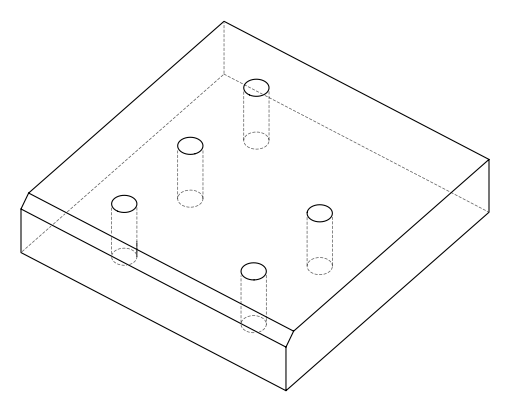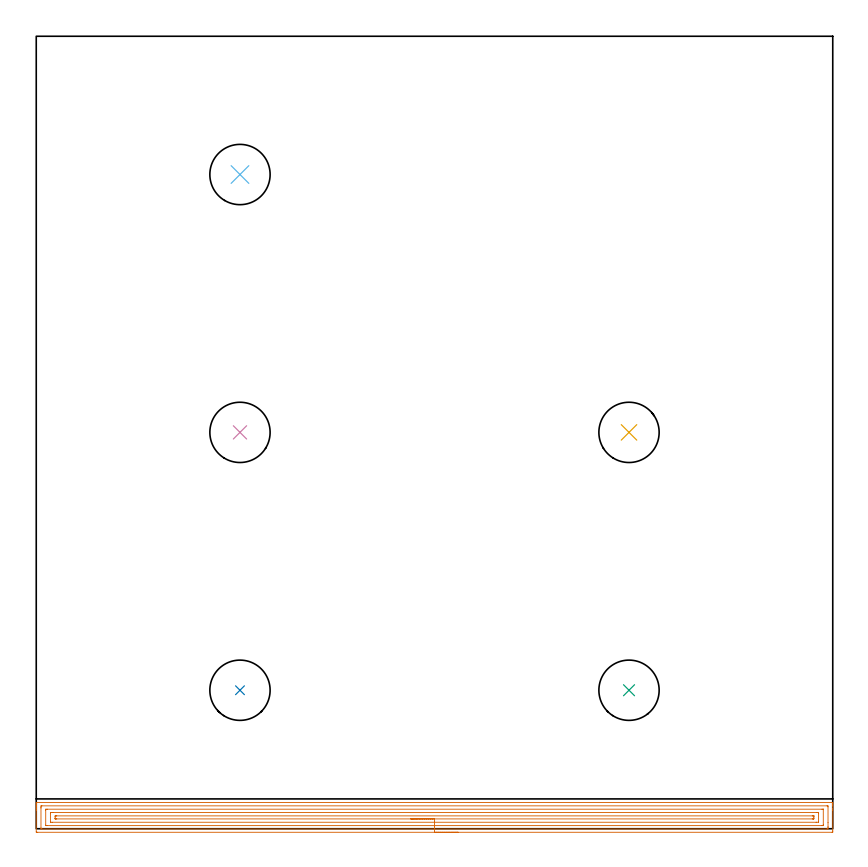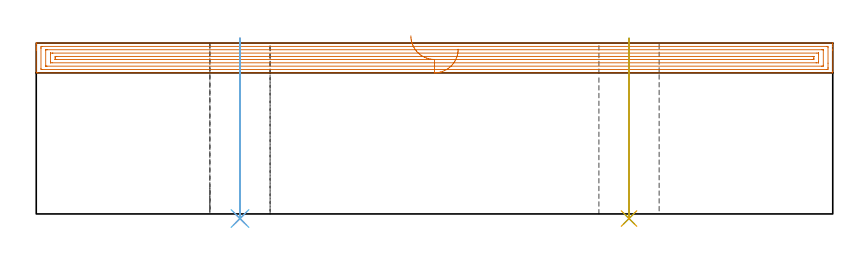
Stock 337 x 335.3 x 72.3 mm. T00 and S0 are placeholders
(PLAN: 6 operations, 1 tool changes, 15.2 min)
(1 AREA_MILL | FG_CHAMFER_SURFACE | UGT0205_001 | 13.71 min | 26750 mm3)
(2 INDEXABLE_INSERT_DRILL_THROUGH_HOLE_FROM_SOLID | STEP1HOLE | NXT0302_022 | 0.31 min | 36903 mm3)
(3 INDEXABLE_INSERT_DRILL_THROUGH_HOLE_FROM_SOLID_1 | STEP1HOLE_1 | NXT0302_022 | 0.31 min | 36896 mm3)
(4 INDEXABLE_INSERT_DRILL_THROUGH_HOLE_FROM_SOLID_2 | STEP1HOLE_2 | NXT0302_022 | 0.31 min | 36894 mm3)
(5 INDEXABLE_INSERT_DRILL_THROUGH_HOLE_FROM_SOLID_3 | STEP1HOLE_3 | NXT0302_022 | 0.31 min | 36902 mm3)
(6 INDEXABLE_INSERT_DRILL_THROUGH_HOLE_FROM_SOLID_4 | STEP1HOLE_4 | NXT0302_022 | 0.31 min | 36897 mm3)
(TOOL UGT0205_001 | Chamfer Mill 20 x 3 x 45 deg. | D20 FL50 Z2)
(TOOL NXT0302_022 | Index. Insert Drill 25.5mm [880-D2550L25-03] | D25.5 PA176 FL77 Z2)
(OP 1 AREA_MILL)
G17 G21 G94 G90
T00 M6
G54
G17 G0 G90 X178.5 Y-1.5 S1061 M3
G43 Z82.3 H0
Z69.7
G94 G1 X178.462 Z68.828 F250.
X178.348 Z67.963
X178.159 Z67.112
X177.897 Z66.28
X177.563 Z65.474
X177.16 Z64.7
X176.691 Z63.964
X176.16 Z63.272
X175.571 Z62.629
X174.928 Z62.04
X174.236 Z61.508
X173.5 Z61.04
X172.726 Z60.637
X171.92 Z60.303
X171.088 Z60.041
X170.236 Z59.852
X169.372 Z59.738
X168.5 Z59.7
X0.613
X0.253 Y-1.497 Z59.702
X0.01 Y-1.492 Z59.706
X0. Y-1.245 Z59.952
Y7.905 Z69.1
Y8.461 Z69.658
Y8.793 Z69.989
Y9.349 Z70.545
Y9.68 Z70.875
Y10.343 Z71.542
Y10.702 Z71.902
X0.007 Y11.068 Z72.259
X0.01 Y11.097 Z72.288
X0.167 Y11.1 Z72.3
X336.833
X336.99 Y11.097 Z72.288
X336.994 Y11.068 Z72.259
X337. Y10.702 Z71.901
Y10.343 Z71.542
Y9.68 Z70.875
Y8.461 Z69.658
Y7.905 Z69.1
Y-0.967 Z60.23
X336.998 Y-1.247 Z59.95
X336.99 Y-1.492 Z59.706
X336.744 Y-1.499 Z59.699
X168.5 Y-1.5 Z59.7
Y-0.086 Z61.114
X2.405
X2.01 Y-0.08 Z61.12
X2.001 Y0.315 Z61.515
X2. Y8.793 Z69.993
X2.001 Y9.188 Z70.388
X2.01 Y9.68 Z70.88
X2.394 Y9.686 Z70.886
X334.595
X334.99 Y9.68 Z70.88
X334.999 Y9.285 Z70.485
X335. Y2.582 Z63.782
Y0.807 Z62.007
X334.999 Y0.412 Z61.612
X334.99 Y-0.08 Z61.12
X334.607 Y-0.086 Z61.114
X168.5
Y1.328 Z62.528
X4.554
X4.185 Y1.329 Z62.529
X4.063 Y1.332 Z62.532
X4.023 Y1.335 Z62.535
X4.01 Y1.346 Z62.546
X4.005 Y1.388 Z62.588
X4.001 Y1.51 Z62.71
Y7.905 Z69.105
X4.002 Y8.087 Z69.287
X4.011 Y8.264 Z69.464
X4.185 Y8.267 Z69.467
X4.71 Y8.271 Z69.471
X332.446
X332.815
X332.937 Y8.268 Z69.468
X332.977 Y8.265 Z69.465
X332.99 Y8.254 Z69.454
X332.995 Y8.212 Z69.412
X332.999 Y8.09 Z69.29
Y1.695 Z62.895
X332.998 Y1.513 Z62.713
X332.989 Y1.335 Z62.535
X332.815 Y1.333 Z62.533
X332.29 Y1.329 Z62.529
X168.5 Y1.328 Z62.528
Y2.743 Z63.943
X6.702
X6.091 Y2.748 Z63.948
X6.022 Y2.749 Z63.949
X6.01 Y2.753 Z63.953
X6.006 Y2.775 Z63.975
X6.003 Y2.825 Z64.025
X6.001 Y3.03 Z64.23
Y6.56 Z67.76
X6.004 Y6.775 Z67.975
X6.007 Y6.828 Z68.028
X6.01 Y6.849 Z68.049
X6.03 Y6.851 Z68.051
X6.136 Y6.854 Z68.054
X6.864 Y6.857 Z68.057
X7.026
X330.298
X330.909 Y6.852 Z68.052
X330.978 Y6.85 Z68.05
X330.99 Y6.847 Z68.047
X330.994 Y6.825 Z68.025
X330.997 Y6.775 Z67.975
X330.999 Y6.57 Z67.77
Y3.04 Z64.24
X330.996 Y2.825 Z64.025
X330.993 Y2.772 Z63.972
X330.99 Y2.751 Z63.951
X330.97 Y2.749 Z63.949
X330.864 Y2.746 Z63.946
X330.136 Y2.743 Z63.943
X329.974
X168.5
Y4.157 Z65.357
X8.65
X8.45 Y4.158 Z65.358
X8.049 Y4.163 Z65.363
X8.009 Y4.165 Z65.365
X8.006 Y4.176 Z65.376
X8.002 Y4.207 Z65.407
X8. Y4.264 Z65.464
Y4.356 Z65.556
X8.001 Y5.002 Z66.202
X8.005 Y5.244 Z66.444
X8.01 Y5.404 Z66.604
X8.017 Y5.436 Z66.636
X8.115 Y5.439 Z66.639
X8.249 Y5.442 Z66.642
X8.45 Y5.443 Z66.643
X8.65
X328.35
X328.55 Y5.442 Z66.642
X328.951 Y5.437 Z66.637
X328.991 Y5.435 Z66.635
X328.994 Y5.424 Z66.624
X328.998 Y5.393 Z66.593
X329. Y5.336 Z66.536
Y5.244 Z66.444
X328.999 Y4.598 Z65.798
X328.995 Y4.356 Z65.556
X328.99 Y4.196 Z65.396
X328.984 Y4.164 Z65.364
X328.885 Y4.16 Z65.36
X328.751 Y4.158 Z65.358
X328.55 Y4.157 Z65.357
X328.35
X168.5
X167.628 Z65.395
X166.763 Z65.509
X165.912 Z65.698
X165.08 Z65.96
X164.274 Z66.294
X163.5 Z66.697
X162.764 Z67.165
X162.072 Z67.696
X161.429 Z68.286
X160.84 Z68.929
X160.308 Z69.621
X159.84 Z70.357
X159.437 Z71.131
X159.103 Z71.937
X158.841 Z72.769
X158.652 Z73.62
X158.538 Z74.485
X158.5 Z75.357
G0 Z82.3
M5
M2
(OP 2 INDEXABLE_INSERT_DRILL_THROUGH_HOLE_FROM_SOLID)
G17 G21 G94 G90
T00 M6
G54
G17 G0 G90 X86.2 Y58.6 S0 M3
G43 Z82.3 H1
G94 G81 G98 Z-1.945 F250. R74.3
G80
M5
M2
(OP 3 INDEXABLE_INSERT_DRILL_THROUGH_HOLE_FROM_SOLID_1)
G17 G21 G94 G90
T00 M6
G54
G17 G0 G90 X250.8 Y58.6 S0 M3
G43 Z82.3 H1
G94 G81 G98 Z-1.945 F250. R74.3
G80
M5
M2
(OP 4 INDEXABLE_INSERT_DRILL_THROUGH_HOLE_FROM_SOLID_2)
G17 G21 G94 G90
T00 M6
G54
G17 G0 G90 X86.2 Y167.7 S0 M3
G43 Z82.3 H1
G94 G81 G98 Z-1.945 F250. R74.3
G80
M5
M2
(OP 5 INDEXABLE_INSERT_DRILL_THROUGH_HOLE_FROM_SOLID_3)
G17 G21 G94 G90
T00 M6
G54
G17 G0 G90 X250.8 Y167.7 S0 M3
G43 Z82.3 H1
G94 G81 G98 Z-1.945 F250. R74.3
G80
M5
M2
(OP 6 INDEXABLE_INSERT_DRILL_THROUGH_HOLE_FROM_SOLID_4)
G17 G21 G94 G90
T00 M6
G54
G17 G0 G90 X86.2 Y276.8 S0 M3
G43 Z82.3 H1
G94 G81 G98 Z-1.945 F250. R74.3
G80
M5
M2
